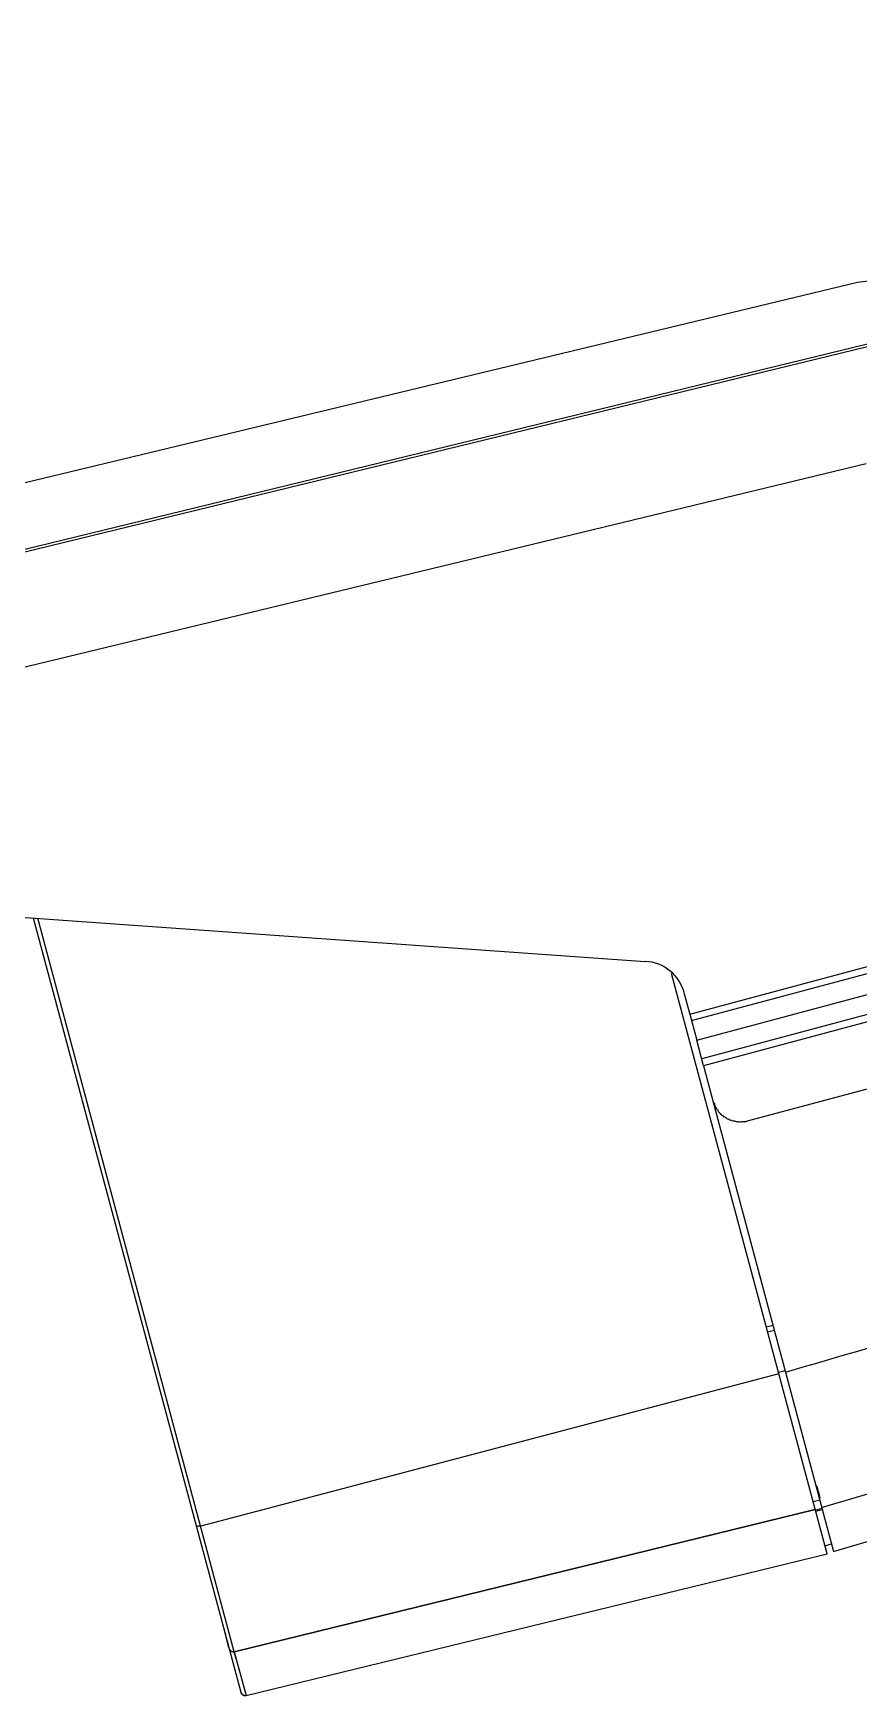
# Model space of a CAD drawing. Header units: millimetres. Extents: x 1086 to 16404, y 1320 to 9021.
# Drawn here: x 5729.4 to 5788.4, y 6041.7 to 6160.4 of the extents above; entities that cross this region are included whole.
import ezdxf

# ---------------------------------------------------------------- set-up
doc = ezdxf.new("R2010")
doc.units = ezdxf.units.MM
doc.header["$LTSCALE"] = 8
doc.layers.add('STS_Señales Débiles', color=7, linetype='Continuous', true_color=0x265482)

# ---------------------------------------------------------------- blocks, each defined once
blk = doc.blocks.new('BULLET WiFi')
for p, q in [((-115.89, 80.16), (-302.86, 34.58)), ((-302.82, 34.42), (-115.89, 79.99)), ((-304.42, 39.11), (-207.73, 62.37)), ((-300.2, 26.91), (-207.11, 49.42)), ((-219.72, 10.08), (-109.27, 39.63)), ((-219.6, 9.63), (-109.23, 39.16)), ((-219.22, 8.21), (-109.1, 37.72)), ((-215.6, 2.45), (-110.29, 30.67)), ((-163.93, 21.6), (-218.86, 6.88)), ((-163.85, 21.14), (-218.73, 6.39)), ((-290.94, 18.66), (-222.89, 13.84)), ((-251.77, -38.38), (-266.59, 16.94)), ((-252.25, -35.47), (-266.29, 16.93)), ((-209.91, -28.47), (-221.02, 12.99)), ((-220.11, 11.54), (-219.72, 10.08)), ((-219.72, 10.08), (-219.22, 8.21)), ((-218.73, 6.39), (-219.22, 8.21)), ((-218.73, 6.39), (-218.06, 3.88)), ((-218.06, 3.88), (-209.44, -28.3)), ((-218.06, 3.88), (-218.05, 3.84)), ((-218.05, 3.84), (-218.03, 3.76)), ((-218.03, 3.76), (-218.01, 3.72)), ((-218.01, 3.72), (-217.96, 3.69)), ((-217.96, 3.69), (-217.95, 3.65)), ((-217.95, 3.65), (-217.94, 3.6)), ((-217.94, 3.6), (-217.93, 3.57)), ((-217.93, 3.57), (-217.91, 3.49)), ((-217.91, 3.49), (-217.9, 3.44)), ((-217.9, 3.44), (-217.85, 3.42)), ((-217.85, 3.42), (-217.84, 3.38)), ((-217.84, 3.38), (-217.83, 3.33)), ((-217.83, 3.33), (-217.78, 3.3)), ((-217.78, 3.3), (-217.76, 3.26)), ((-217.76, 3.26), (-217.71, 3.24)), ((-217.71, 3.24), (-217.69, 3.15)), ((-217.69, 3.15), (-217.68, 3.11)), ((-217.68, 3.11), (-217.63, 3.08)), ((-217.63, 3.08), (-217.62, 3.05)), ((-217.62, 3.05), (-217.56, 3.01)), ((-217.56, 3.01), (-217.52, 2.98)), ((-217.52, 2.98), (-217.51, 2.94)), ((-217.51, 2.94), (-217.45, 2.91)), ((-217.45, 2.91), (-217.44, 2.87)), ((-217.44, 2.87), (-217.39, 2.84)), ((-217.39, 2.84), (-217.34, 2.81)), ((-217.34, 2.81), (-217.33, 2.77)), ((-217.33, 2.77), (-217.28, 2.74)), ((-217.28, 2.74), (-217.24, 2.76)), ((-217.24, 2.76), (-217.19, 2.73)), ((-217.19, 2.73), (-217.13, 2.69)), ((-217.13, 2.69), (-217.12, 2.65)), ((-217.12, 2.65), (-217.07, 2.62)), ((-217.07, 2.62), (-217.02, 2.6)), ((-217.02, 2.6), (-216.98, 2.61)), ((-216.98, 2.61), (-216.93, 2.58)), ((-216.93, 2.58), (-216.88, 2.54)), ((-216.88, 2.54), (-216.83, 2.51)), ((-216.83, 2.51), (-216.79, 2.53)), ((-216.79, 2.53), (-216.73, 2.49)), ((-216.73, 2.49), (-216.69, 2.47)), ((-216.69, 2.47), (-216.65, 2.48)), ((-216.65, 2.48), (-216.59, 2.45)), ((-216.59, 2.45), (-216.55, 2.46)), ((-216.55, 2.46), (-216.5, 2.43)), ((-216.5, 2.43), (-216.46, 2.44)), ((-216.46, 2.44), (-216.41, 2.41)), ((-216.41, 2.41), (-216.37, 2.42)), ((-216.37, 2.42), (-216.31, 2.39)), ((-216.31, 2.39), (-216.28, 2.4)), ((-216.28, 2.4), (-216.23, 2.37)), ((-216.23, 2.37), (-216.19, 2.39)), ((-216.19, 2.39), (-216.14, 2.4)), ((-216.14, 2.4), (-216.06, 2.38)), ((-216.06, 2.38), (-216.01, 2.39)), ((-216.01, 2.39), (-215.97, 2.4)), ((-215.97, 2.4), (-215.94, 2.41)), ((-215.94, 2.41), (-215.89, 2.42)), ((-215.89, 2.42), (-215.84, 2.39)), ((-215.84, 2.39), (-215.8, 2.4)), ((-215.8, 2.4), (-215.72, 2.42)), ((-215.72, 2.42), (-215.68, 2.43)), ((-215.68, 2.43), (-215.64, 2.44)), ((-215.64, 2.44), (-215.6, 2.45)), ((-214.25, -12.26), (-213.77, -12.13)), ((-214.16, -12.62), (-213.67, -12.49)), ((-213.38, -15.5), (-212.9, -15.37)), ((-213.35, -15.62), (-254.65, -26.51)), ((-210.7, -23.59), (-210.62, -23.71)), ((-210.62, -23.71), (-210.59, -23.83)), ((-210.91, -24.74), (-210.43, -24.61)), ((-210.59, -23.83), (-210.58, -23.87)), ((-210.58, -23.87), (-210.56, -23.95)), ((-210.56, -23.95), (-210.55, -23.99)), ((-210.55, -23.99), (-210.52, -24.07)), ((-210.52, -24.07), (-210.5, -24.15)), ((-210.5, -24.15), (-210.47, -24.27)), ((-210.47, -24.27), (-210.45, -24.35)), ((-210.45, -24.35), (-210.44, -24.39)), ((-210.42, -24.48), (-210.45, -24.53)), ((-210.44, -24.39), (-210.42, -24.48)), ((-207.02, -24.22), (-210.27, -25.17)), ((-252.25, -35.47), (-210.76, -25.3)), ((-210.76, -25.3), (-252.25, -35.47)), ((-210.75, -25.35), (-210.26, -25.22)), ((-210.72, -25.43), (-210.24, -25.3)), ((-254.9, -26.53), (-254.95, -26.51)), ((-254.86, -26.52), (-254.9, -26.53)), ((-254.82, -26.51), (-254.86, -26.52)), ((-254.78, -26.5), (-254.82, -26.51)), ((-254.74, -26.49), (-254.78, -26.5)), ((-254.7, -26.48), (-254.74, -26.49)), ((-254.65, -26.51), (-254.7, -26.48)), ((-209.44, -28.3), (-205.83, -27.24)), ((-251.41, -38.59), (-209.91, -28.47)), ((-210.06, -27.9), (-209.58, -27.77)), ((-252.63, -35.18), (-252.93, -34.05)), ((-252.61, -35.26), (-252.6, -35.3)), ((-252.6, -35.3), (-252.55, -35.33)), ((-252.55, -35.33), (-252.53, -35.37)), ((-252.53, -35.37), (-252.52, -35.41)), ((-252.52, -35.41), (-252.47, -35.44)), ((-252.47, -35.44), (-252.43, -35.43)), ((-252.43, -35.43), (-252.42, -35.47)), ((-252.42, -35.47), (-252.38, -35.46)), ((-252.38, -35.46), (-252.33, -35.49)), ((-252.33, -35.49), (-252.29, -35.48)), ((-252.29, -35.48), (-252.25, -35.47)), ((-252.25, -35.47), (-252.11, -35.99)), ((-252.11, -35.99), (-252.25, -35.47)), ((-252.11, -35.99), (-251.41, -38.59)), ((-251.77, -38.38), (-251.76, -38.42)), ((-251.76, -38.42), (-251.77, -38.38)), ((-251.76, -38.42), (-251.75, -38.46)), ((-251.75, -38.46), (-251.76, -38.42)), ((-251.75, -38.46), (-251.71, -38.45)), ((-251.71, -38.45), (-251.75, -38.46)), ((-251.71, -38.45), (-251.7, -38.49)), ((-251.7, -38.49), (-251.71, -38.45)), ((-251.7, -38.49), (-251.69, -38.53)), ((-251.69, -38.53), (-251.7, -38.49)), ((-251.69, -38.53), (-251.65, -38.52)), ((-251.64, -38.56), (-251.69, -38.53)), ((-251.65, -38.52), (-251.64, -38.56)), ((-251.64, -38.56), (-251.59, -38.59)), ((-251.59, -38.59), (-251.64, -38.56)), ((-251.59, -38.59), (-251.54, -38.58)), ((-251.54, -38.58), (-251.59, -38.59)), ((-251.54, -38.58), (-251.49, -38.61)), ((-251.49, -38.61), (-251.54, -38.58)), ((-251.49, -38.61), (-251.45, -38.6)), ((-251.45, -38.6), (-251.49, -38.61)), ((-251.45, -38.6), (-251.41, -38.59)), ((-251.41, -38.59), (-251.45, -38.6))]:
    blk.add_line(p, q)
for centre, radius, start, end in [((-225.27, 215.94), 154.57, 276.5165, 283.4873), ((-223.03, 10.84), 3.01, 13.508, 87.268), ((-412.6, 681.74), 725.27, 285.98523, 287.86145)]:
    blk.add_arc(centre, radius, start, end)
for tag, p in [('IDENTIFICADOR', (-400, -80)), ('MARCA', (-399.94, -99.49)), ('MODELO', (-400, -120)), ('TIPO_IP_IR', (-400, -140)), ('LENTE_RESOLUCION', (-400, -160)), ('FOV', (-400, -180)), ('PROTOCOLOS', (-400, -200)), ('DIMENSIONES', (-400, -220)), ('ALIMENTACION', (-400, -240))]:
    blk.add_attdef(tag, p, '', height=15)

msp = doc.modelspace()

# ---------------------------------------------------------------- block references
at = {"layer": 'STS_Señales Débiles'}
msp.add_blockref('BULLET WiFi', (5996.02, 6080.29), dxfattribs=at)

doc.saveas('drawing.dxf')
